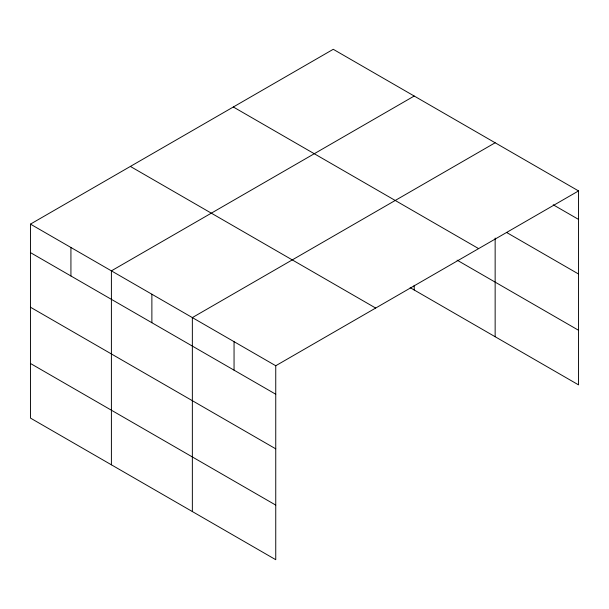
<?xml version="1.0" encoding="UTF-8"?>
<svg xmlns="http://www.w3.org/2000/svg" width="609" height="609" viewBox="0 0 609 609"><rect width="100%" height="100%" fill="white"/><g stroke="black" fill="none" stroke-linecap="round" stroke-linejoin="round"><path stroke-width="0.91" d="M30.45 224.12L275.748 365.743L275.748 559.701L30.45 418.079L30.45 224.12L333.252 49.299L578.55 190.922L578.55 384.88L410.154 287.654M414.196 96.039L111.401 270.853L111.401 464.812M495.147 142.772L192.353 317.594L192.353 511.545M275.748 365.743L578.55 190.922M553.2 204.784L578.55 219.415M506.597 232.478L578.55 274.02M233.323 106.994L478.628 248.617M457.1 260.157L578.55 330.276M130.372 166.432L375.677 308.055M30.45 252.613L275.748 394.236M30.45 307.218L275.748 448.841M30.45 363.474L275.748 505.097M495.147 238.058L495.147 336.731M414.196 285.286L414.196 289.991M234.054 341.664L234.054 370.158M151.877 294.223L151.877 322.717M70.926 247.49L70.926 275.984"/></g></svg>
